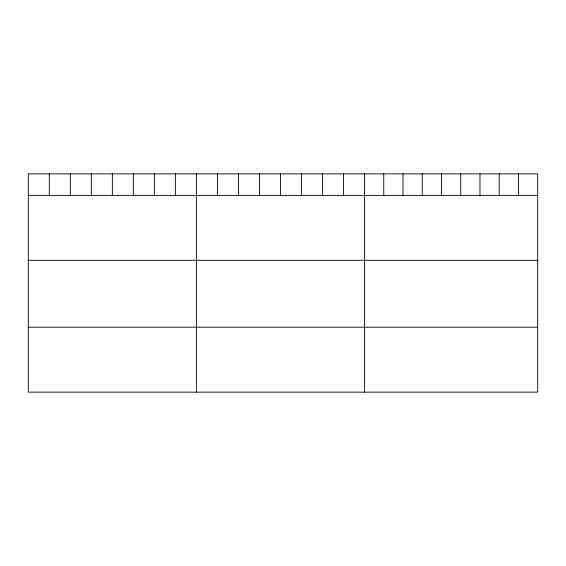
<?xml version="1.0" encoding="UTF-8"?>
<svg xmlns="http://www.w3.org/2000/svg" width="566" height="566" viewBox="0 0 566 566"><rect width="100%" height="100%" fill="white"/><g stroke="black" fill="none" stroke-linecap="round" stroke-linejoin="round"><path stroke-width="0.85" d="M537.7 195.383L537.7 392.139L28.3 392.139L28.3 173.861L537.7 173.861L537.7 195.383L28.3 195.383M28.3 260.31L537.7 260.31M28.3 327.212L537.7 327.212M518.456 173.861L518.456 195.383M499.212 173.861L499.212 195.383M479.968 173.861L479.968 195.383M460.724 173.861L460.724 195.383M441.48 173.861L441.48 195.383M422.236 173.861L422.236 195.383M402.992 173.861L402.992 195.383M383.748 173.861L383.748 195.383M364.504 173.861L364.504 392.139M343.491 173.861L343.491 195.383M322.478 173.861L322.478 195.383M301.466 173.861L301.466 195.383M280.453 173.861L280.453 195.383M259.44 173.861L259.44 195.383M238.428 173.861L238.428 195.383M217.415 173.861L217.415 195.383M196.402 173.861L196.402 392.139M175.389 173.861L175.389 195.383M154.376 173.861L154.376 195.383M133.364 173.861L133.364 195.383M112.351 173.861L112.351 195.383M91.338 173.861L91.338 195.383M70.326 173.861L70.326 195.383M49.313 173.861L49.313 195.383"/></g></svg>
